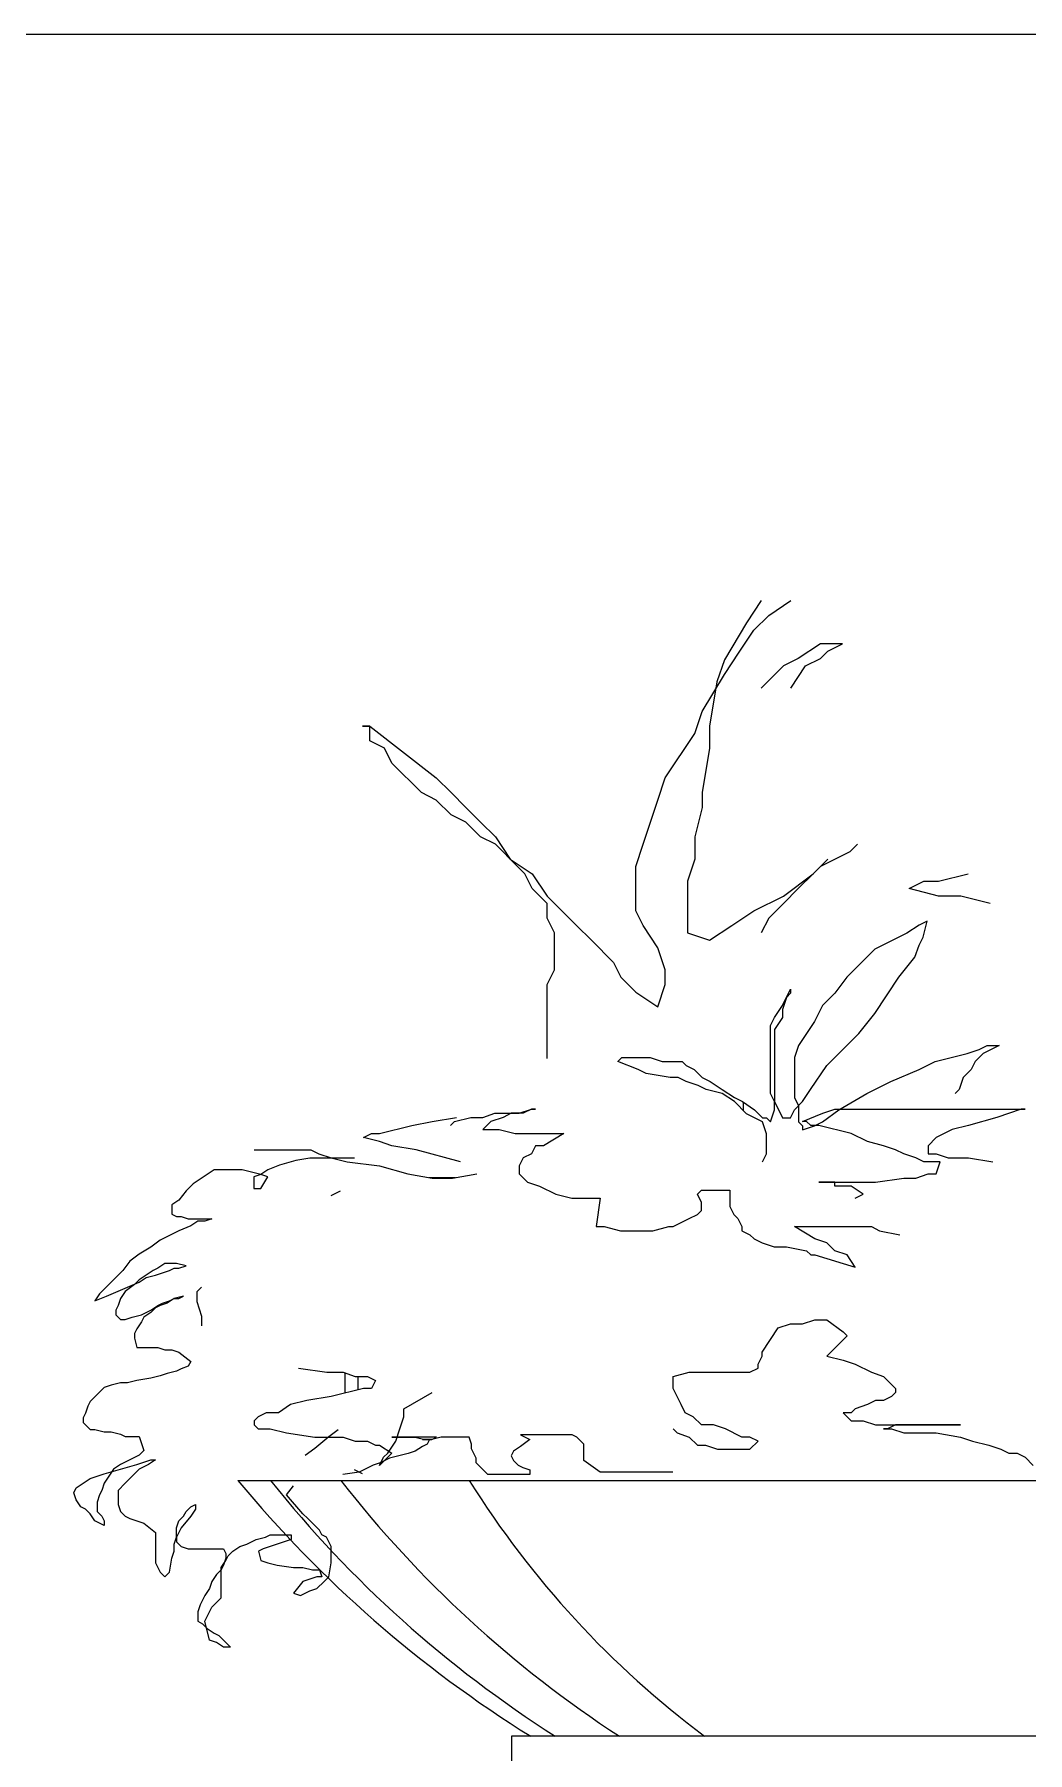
# Model space of a CAD drawing. Header units: millimetres. Extents: x 0 to 25200, y 0 to 17820.
# Drawn here: x 21229.7 to 21456.7, y 9597.4 to 9990 of the extents above; entities that cross this region are included whole.
import ezdxf

# ---------------------------------------------------------------- set-up
doc = ezdxf.new("R2010")
doc.units = ezdxf.units.MM
doc.header["$LTSCALE"] = 100
doc.header["$MEASUREMENT"] = 0
doc.layers.add('CO-TREE', color=251, linetype='Continuous')
doc.layers.add('TB-FORM', color=7, linetype='Continuous')

# ---------------------------------------------------------------- blocks, each defined once
blk = doc.blocks.new('T-315')
at = {"layer": 'CO-TREE'}
for p, q in [((-92.89, 551.07), (-96.26, 546.01)), ((-91.2, 547.7), (-86.13, 551.07)), ((-96.26, 546.01), (-101.33, 537.57)), ((-94.58, 544.32), (-91.2, 547.7)), ((-97.95, 539.26), (-94.58, 544.32)), ((-101.33, 534.2), (-97.95, 539.26)), ((-79.38, 541.2), (-84.44, 537.82)), ((-74.31, 541.2), (-79.38, 541.2)), ((-79.38, 537.82), (-77.69, 539.51)), ((-77.69, 539.51), (-74.31, 541.2)), ((-106.39, 525.76), (-101.33, 534.2)), ((-101.33, 537.57), (-103.02, 532.51)), ((-87.82, 536.14), (-92.89, 531.07)), ((-84.44, 537.82), (-87.82, 536.14)), ((-86.13, 531.07), (-82.76, 536.14)), ((-82.76, 536.14), (-79.38, 537.82)), ((-103.02, 532.51), (-104.71, 522.38)), ((-182.37, 522.38), (-184.06, 522.38)), ((-184.06, 522.38), (-182.37, 522.38)), ((-182.37, 519.01), (-182.37, 522.38)), ((-182.37, 522.38), (-167.18, 510.57)), ((-108.08, 520.69), (-106.39, 525.76)), ((-104.71, 522.38), (-104.71, 517.32)), ((-179, 517.32), (-182.37, 519.01)), ((-114.84, 510.57), (-108.08, 520.69)), ((-177.31, 513.94), (-179, 517.32)), ((-104.71, 517.32), (-106.39, 507.19)), ((-170.55, 507.19), (-177.31, 513.94)), ((-167.18, 510.57), (-163.8, 507.19)), ((-116.52, 505.5), (-114.84, 510.57)), ((-167.18, 505.5), (-170.55, 507.19)), ((-163.8, 507.19), (-160.42, 503.82)), ((-106.39, 507.19), (-106.39, 503.82)), ((-163.8, 502.13), (-167.18, 505.5)), ((-160.42, 503.82), (-157.05, 500.44)), ((-119.9, 495.38), (-116.52, 505.5)), ((-106.39, 503.82), (-108.08, 497.07)), ((-160.42, 500.44), (-163.8, 502.13)), ((-157.05, 497.07), (-160.42, 500.44)), ((-157.05, 500.44), (-153.67, 497.07)), ((-153.67, 495.38), (-157.05, 497.07)), ((-153.67, 497.07), (-150.29, 492)), ((-148.61, 490.31), (-153.67, 495.38)), ((-121.59, 490.31), (-119.9, 495.38)), ((-108.08, 497.07), (-108.08, 492)), ((-70.94, 495.38), (-72.63, 493.69)), ((-150.29, 492), (-145.23, 488.63)), ((-108.08, 492), (-109.77, 486.94)), ((-81.07, 488.63), (-77.69, 492)), ((-72.63, 493.69), (-79.38, 490.31)), ((-146.92, 488.63), (-148.61, 490.31)), ((-145.23, 485.25), (-146.92, 488.63)), ((-145.23, 488.63), (-141.85, 483.56)), ((-121.59, 480.19), (-121.59, 490.31)), ((-109.77, 486.94), (-109.77, 475.12)), ((-87.82, 483.56), (-81.07, 488.63)), ((-81.07, 488.63), (-84.44, 485.25)), ((-79.38, 490.31), (-81.07, 488.63)), ((-59.12, 485.25), (-55.74, 486.94)), ((-55.74, 486.94), (-52.36, 486.94)), ((-52.36, 486.94), (-45.61, 488.63)), ((-141.85, 481.88), (-145.23, 485.25)), ((-141.85, 483.56), (-135.1, 476.81)), ((-94.58, 480.19), (-87.82, 483.56)), ((-84.44, 485.25), (-87.82, 481.88)), ((-52.36, 483.56), (-59.12, 485.25)), ((-47.3, 483.56), (-52.36, 483.56)), ((-40.55, 481.88), (-47.3, 483.56)), ((-141.85, 478.5), (-141.85, 481.88)), ((-119.9, 476.81), (-121.59, 480.19)), ((-99.64, 476.81), (-94.58, 480.19)), ((-87.82, 481.88), (-91.2, 478.5)), ((-140.16, 475.12), (-141.85, 478.5)), ((-140.16, 466.69), (-140.16, 475.12)), ((-135.1, 476.81), (-131.72, 473.44)), ((-116.52, 471.75), (-119.9, 476.81)), ((-109.77, 475.12), (-104.71, 473.44)), ((-104.71, 473.44), (-99.64, 476.81)), ((-91.2, 478.5), (-92.89, 475.12)), ((-56.85, 476.92), (-59.6, 475.09)), ((-55.02, 477.84), (-56.85, 476.92)), ((-55.93, 474.17), (-55.02, 477.84)), ((-131.72, 473.44), (-126.66, 468.37)), ((-114.84, 466.69), (-116.52, 471.75)), ((-66.94, 471.42), (-70.61, 467.75)), ((-63.27, 473.25), (-66.94, 471.42)), ((-59.6, 475.09), (-63.27, 473.25)), ((-57.77, 469.58), (-56.85, 472.33)), ((-56.85, 472.33), (-55.93, 474.17)), ((-126.66, 468.37), (-124.97, 465)), ((-70.61, 467.75), (-73.37, 465)), ((-61.44, 465), (-57.77, 469.58)), ((-141.85, 463.31), (-140.16, 466.69)), ((-124.97, 465), (-121.59, 461.62)), ((-114.84, 463.31), (-114.84, 466.69)), ((-73.37, 465), (-76.12, 461.33)), ((-66.94, 456.74), (-61.44, 465)), ((-141.85, 446.43), (-141.85, 463.31)), ((-121.59, 461.62), (-116.52, 458.25)), ((-116.52, 458.25), (-114.84, 463.31)), ((-88.05, 458.58), (-86.21, 462.25)), ((-87.13, 460.41), (-88.05, 457.66)), ((-86.21, 461.33), (-87.13, 460.41)), ((-86.21, 462.25), (-86.21, 461.33)), ((-76.12, 461.33), (-78.87, 458.58)), ((-90.8, 453.99), (-89.88, 455.83)), ((-89.88, 455.83), (-88.05, 458.58)), ((-88.05, 455.83), (-89.88, 453.08)), ((-88.05, 457.66), (-88.05, 455.83)), ((-78.87, 458.58), (-80.71, 454.91)), ((-70.61, 452.16), (-66.94, 456.74)), ((-90.8, 438.4), (-90.8, 453.99)), ((-89.88, 453.08), (-89.88, 436.57)), ((-82.54, 452.16), (-84.38, 449.41)), ((-80.71, 454.91), (-82.54, 452.16)), ((-76.12, 446.66), (-70.61, 452.16)), ((-84.38, 449.41), (-85.29, 446.66)), ((-45.84, 447.57), (-43.09, 448.49)), ((-43.09, 448.49), (-41.26, 449.41)), ((-40.34, 448.49), (-42.17, 447.57)), ((-41.26, 449.41), (-38.5, 449.41)), ((-38.5, 449.41), (-40.34, 448.49)), ((-125.66, 445.74), (-124.74, 446.66)), ((-121.07, 443.9), (-125.66, 445.74)), ((-124.74, 446.66), (-118.32, 446.66)), ((-119.24, 442.99), (-121.07, 443.9)), ((-118.32, 446.66), (-115.57, 445.74)), ((-115.57, 445.74), (-110.98, 445.74)), ((-110.98, 445.74), (-110.06, 444.82)), ((-110.06, 444.82), (-108.23, 443.9)), ((-108.23, 443.9), (-106.39, 442.07)), ((-85.29, 446.66), (-85.29, 437.49)), ((-81.62, 439.32), (-77.95, 444.82)), ((-77.95, 444.82), (-76.12, 446.66)), ((-63.27, 441.15), (-56.85, 443.9)), ((-56.85, 443.9), (-53.18, 445.74)), ((-53.18, 445.74), (-49.51, 446.66)), ((-49.51, 446.66), (-45.84, 447.57)), ((-44.93, 443.9), (-46.76, 442.07)), ((-44.01, 445.74), (-44.93, 443.9)), ((-42.17, 447.57), (-44.01, 445.74)), ((-113.73, 442.07), (-119.24, 442.99)), ((-111.9, 442.07), (-113.73, 442.07)), ((-110.06, 441.15), (-111.9, 442.07)), ((-107.31, 440.24), (-110.06, 441.15)), ((-105.48, 439.32), (-107.31, 440.24)), ((-106.39, 442.07), (-104.56, 441.15)), ((-104.56, 441.15), (-101.81, 439.32)), ((-68.78, 438.4), (-63.27, 441.15)), ((-46.76, 442.07), (-47.68, 439.32)), ((-101.81, 438.4), (-105.48, 439.32)), ((-101.81, 439.32), (-99.05, 437.49)), ((-99.05, 436.57), (-101.81, 438.4)), ((-99.05, 437.49), (-97.22, 436.57)), ((-96.3, 433.82), (-99.05, 436.57)), ((-97.22, 436.57), (-94.47, 434.73)), ((-97, 434.52), (-97, 436.42)), ((-89.88, 436.57), (-90.8, 438.4)), ((-89.88, 434.73), (-89.88, 436.57)), ((-89.88, 436.57), (-88.05, 432.9)), ((-85.29, 437.49), (-84.38, 435.65)), ((-85.29, 434.73), (-83.46, 436.57)), ((-83.46, 436.57), (-81.62, 439.32)), ((-75.2, 434.73), (-68.78, 438.4)), ((-47.68, 439.32), (-48.6, 438.4)), ((-172.73, 431.13), (-168.11, 432.06)), ((-168.11, 432.06), (-162.56, 432.98)), ((-163.94, 431.13), (-163.01, 432.06)), ((-163.01, 432.06), (-159.31, 432.98)), ((-159.31, 432.98), (-156.54, 432.98)), ((-156.54, 432.98), (-153.76, 433.91)), ((-154.69, 432.06), (-156.54, 430.21)), ((-151.91, 432.98), (-154.69, 432.06)), ((-153.76, 433.91), (-148.21, 433.91)), ((-150.06, 433.91), (-151.91, 432.98)), ((-147.29, 433.91), (-150.06, 433.91)), ((-148.21, 433.91), (-145.44, 434.83)), ((-145.44, 434.83), (-147.29, 433.91)), ((-145.44, 434.83), (-144.51, 434.83)), ((-144.51, 434.83), (-145.44, 434.83)), ((-92.63, 431.98), (-96.3, 433.82)), ((-94.47, 434.73), (-92.63, 432.9)), ((-92.63, 432.9), (-91.72, 432.9)), ((-91.72, 429.23), (-92.63, 431.98)), ((-91.72, 432.9), (-90.8, 431.98)), ((-90.8, 431.98), (-89.88, 434.73)), ((-88.05, 432.9), (-86.21, 432.9)), ((-86.21, 432.9), (-85.29, 434.73)), ((-84.38, 435.65), (-84.38, 431.98)), ((-84.38, 431.98), (-83.46, 431.07)), ((-83.46, 432.06), (-78.84, 433.91)), ((-82.54, 432.06), (-83.46, 432.06)), ((-81.61, 431.13), (-82.54, 432.06)), ((-80.71, 431.07), (-78.87, 431.98)), ((-78.87, 431.98), (-75.2, 434.73)), ((-78.84, 433.91), (-76.06, 434.83)), ((-76.06, 434.83), (-32.59, 434.83)), ((-39.06, 432.98), (-45.54, 431.13)), ((-33.51, 434.83), (-39.06, 432.98)), ((-32.59, 434.83), (-33.51, 434.83)), ((-183.83, 428.36), (-181.98, 429.28)), ((-180.13, 427.43), (-183.83, 428.36)), ((-181.98, 429.28), (-180.13, 429.28)), ((-180.13, 429.28), (-172.73, 431.13)), ((-156.54, 430.21), (-152.84, 430.21)), ((-152.84, 430.21), (-149.14, 429.28)), ((-149.14, 429.28), (-138.04, 429.28)), ((-138.04, 429.28), (-142.66, 426.51)), ((-91.72, 424.65), (-91.72, 429.23)), ((-83.46, 431.07), (-83.46, 430.15)), ((-83.46, 430.15), (-80.71, 431.07)), ((-79.76, 431.13), (-81.61, 431.13)), ((-72.36, 429.28), (-79.76, 431.13)), ((-68.66, 427.43), (-72.36, 429.28)), ((-52.94, 428.36), (-54.79, 426.51)), ((-49.24, 430.21), (-52.94, 428.36)), ((-45.54, 431.13), (-49.24, 430.21)), ((-208.81, 425.58), (-195.86, 425.58)), ((-195.86, 425.58), (-194.01, 424.66)), ((-194.01, 424.66), (-191.23, 423.73)), ((-177.36, 426.51), (-180.13, 427.43)), ((-171.81, 425.58), (-177.36, 426.51)), ((-161.63, 422.81), (-171.81, 425.58)), ((-145.44, 424.66), (-147.29, 423.73)), ((-144.51, 426.51), (-145.44, 424.66)), ((-142.66, 426.51), (-144.51, 426.51)), ((-92.63, 422.81), (-91.72, 424.65)), ((-64.96, 426.51), (-68.66, 427.43)), ((-62.19, 425.58), (-64.96, 426.51)), ((-60.34, 424.66), (-62.19, 425.58)), ((-57.56, 423.73), (-60.34, 424.66)), ((-54.79, 426.51), (-54.79, 424.66)), ((-54.79, 424.66), (-52.94, 424.66)), ((-52.94, 424.66), (-50.16, 423.73)), ((-217.97, 420.99), (-219.57, 419.92)), ((-211.55, 420.99), (-217.97, 420.99)), ((-207.27, 419.92), (-211.55, 420.99)), ((-205.67, 420.99), (-207.27, 419.92)), ((-202.99, 422.06), (-205.67, 420.99)), ((-199.25, 423.13), (-202.99, 422.06)), ((-196.04, 423.66), (-199.25, 423.13)), ((-185.88, 423.66), (-196.04, 423.66)), ((-191.23, 423.73), (-187.53, 422.81)), ((-187.53, 422.81), (-180.13, 421.89)), ((-180.13, 421.89), (-173.66, 420.04)), ((-147.29, 423.73), (-148.21, 421.89)), ((-148.21, 421.89), (-148.21, 420.04)), ((-55.71, 422.81), (-57.56, 423.73)), ((-52.01, 422.81), (-55.71, 422.81)), ((-52.94, 420.04), (-52.01, 422.81)), ((-50.16, 423.73), (-45.54, 423.73)), ((-45.54, 423.73), (-39.99, 422.81)), ((-222.78, 417.78), (-224.38, 416.18)), ((-221.18, 418.85), (-222.78, 417.78)), ((-219.57, 419.92), (-221.18, 418.85)), ((-207.27, 419.92), (-208.87, 419.39)), ((-208.87, 419.39), (-208.87, 416.71)), ((-208.87, 416.71), (-207.27, 416.71)), ((-205.67, 419.39), (-207.27, 419.92)), ((-207.27, 416.71), (-205.67, 419.39)), ((-173.66, 420.04), (-168.11, 419.11)), ((-168.8, 419.23), (-162.79, 419.23)), ((-168.11, 419.11), (-163.48, 419.11)), ((-163.48, 419.11), (-157.93, 420.04)), ((-148.21, 420.04), (-146.36, 418.19)), ((-146.36, 418.19), (-143.59, 417.26)), ((-143.59, 417.26), (-139.89, 415.41)), ((-107.51, 415.41), (-106.59, 416.34)), ((-106.59, 416.34), (-100.11, 416.34)), ((-100.11, 416.34), (-100.11, 412.64)), ((-76.06, 418.19), (-79.76, 418.19)), ((-79.76, 418.19), (-66.81, 418.19)), ((-76.06, 417.26), (-76.06, 418.19)), ((-72.36, 417.26), (-76.06, 417.26)), ((-69.59, 415.41), (-72.36, 417.26)), ((-66.81, 418.19), (-60.34, 419.11)), ((-60.34, 419.11), (-57.56, 419.11)), ((-57.56, 419.11), (-54.79, 420.04)), ((-54.79, 420.04), (-52.94, 420.04)), ((-225.99, 414.04), (-227.59, 412.97)), ((-227.59, 412.97), (-227.59, 410.83)), ((-224.38, 416.18), (-225.99, 414.04)), ((-191.23, 415.11), (-189.09, 416.18)), ((-139.89, 415.41), (-136.19, 414.49)), ((-136.19, 414.49), (-129.71, 414.49)), ((-129.71, 414.49), (-130.64, 408.02)), ((-106.59, 413.56), (-107.51, 415.41)), ((-106.59, 411.71), (-106.59, 413.56)), ((-100.11, 412.64), (-99.19, 410.79)), ((-71.44, 414.49), (-69.59, 415.41)), ((-227.59, 410.83), (-226.52, 410.3)), ((-226.52, 410.3), (-225.45, 410.3)), ((-225.45, 410.3), (-223.85, 409.77)), ((-223.85, 409.77), (-218.5, 409.77)), ((-221.71, 409.23), (-223.31, 408.16)), ((-220.11, 409.23), (-221.71, 409.23)), ((-218.5, 409.77), (-220.11, 409.23)), ((-113.06, 408.02), (-111.21, 408.94)), ((-111.21, 408.94), (-109.36, 409.87)), ((-109.36, 409.87), (-107.51, 410.79)), ((-107.51, 410.79), (-106.59, 411.71)), ((-99.19, 410.79), (-98.26, 409.87)), ((-98.26, 409.87), (-97.34, 408.02)), ((-230.27, 404.95), (-232.41, 403.35)), ((-228.13, 406.02), (-230.27, 404.95)), ((-225.99, 407.09), (-228.13, 406.02)), ((-223.31, 408.16), (-225.99, 407.09)), ((-130.64, 408.02), (-128.79, 408.02)), ((-128.79, 408.02), (-125.09, 407.09)), ((-125.09, 407.09), (-117.69, 407.09)), ((-117.69, 407.09), (-113.99, 408.02)), ((-113.99, 408.02), (-113.06, 408.02)), ((-97.34, 408.02), (-97.34, 407.09)), ((-97.34, 407.09), (-95.49, 406.17)), ((-95.49, 406.17), (-94.56, 405.24)), ((-94.56, 405.24), (-92.71, 404.32)), ((-80.69, 405.24), (-85.31, 408.02)), ((-85.31, 408.02), (-67.74, 408.02)), ((-77.91, 404.32), (-80.69, 405.24)), ((-67.74, 408.02), (-65.89, 407.09)), ((-65.89, 407.09), (-61.26, 406.17)), ((-235.08, 401.75), (-237.22, 400.14)), ((-232.41, 403.35), (-235.08, 401.75)), ((-92.71, 404.32), (-89.94, 403.39)), ((-89.94, 403.39), (-87.16, 403.39)), ((-87.16, 403.39), (-82.54, 402.47)), ((-82.54, 402.47), (-81.61, 401.54)), ((-81.61, 401.54), (-80.69, 401.54)), ((-80.69, 401.54), (-71.44, 398.77)), ((-76.06, 402.47), (-77.91, 404.32)), ((-73.29, 401.54), (-76.06, 402.47)), ((-71.44, 398.77), (-73.29, 401.54)), ((-238.82, 398), (-240.43, 396.4)), ((-237.22, 400.14), (-238.82, 398)), ((-233.48, 396.94), (-235.08, 395.87)), ((-231.87, 398), (-233.48, 396.94)), ((-233.48, 396.4), (-231.34, 396.94)), ((-230.8, 398.54), (-231.87, 398)), ((-231.34, 396.94), (-229.73, 397.47)), ((-229.2, 399.61), (-230.8, 398.54)), ((-229.73, 397.47), (-228.13, 398)), ((-226.52, 399.61), (-229.2, 399.61)), ((-228.13, 398), (-227.06, 398.54)), ((-227.06, 398.54), (-225.99, 398.54)), ((-224.38, 399.07), (-226.52, 399.61)), ((-225.99, 398.54), (-224.38, 399.07)), ((-244.17, 392.66), (-245.24, 391.06)), ((-243.1, 393.73), (-244.17, 392.66)), ((-242.03, 394.8), (-243.1, 393.73)), ((-242.57, 392.12), (-238.82, 393.73)), ((-240.43, 396.4), (-242.03, 394.8)), ((-238.29, 393.19), (-239.36, 391.59)), ((-238.82, 393.73), (-235.08, 395.33)), ((-236.15, 394.8), (-238.29, 393.19)), ((-235.08, 395.87), (-236.15, 394.8)), ((-235.08, 395.33), (-233.48, 396.4)), ((-220.82, 394.2), (-221.93, 393.09)), ((-221.93, 393.09), (-221.93, 390.88)), ((-245.24, 391.06), (-242.57, 392.12)), ((-239.89, 389.99), (-240.43, 388.92)), ((-240.43, 388.92), (-240.43, 387.85)), ((-239.36, 391.59), (-239.89, 389.99)), ((-234.55, 387.85), (-232.41, 388.92)), ((-232.41, 388.92), (-230.8, 389.99)), ((-231.34, 389.45), (-232.41, 388.38)), ((-230.27, 389.99), (-231.34, 389.45)), ((-230.8, 389.99), (-229.73, 390.52)), ((-228.66, 390.52), (-230.27, 389.99)), ((-229.73, 390.52), (-228.13, 391.06)), ((-227.06, 391.59), (-228.66, 390.52)), ((-228.13, 391.06), (-227.06, 391.59)), ((-224.92, 392.12), (-227.06, 391.59)), ((-227.06, 391.59), (-225.99, 391.59)), ((-225.99, 391.59), (-224.92, 392.12)), ((-221.93, 390.88), (-220.82, 387.55)), ((-240.43, 387.85), (-239.36, 386.78)), ((-239.36, 386.78), (-238.29, 386.78)), ((-238.29, 386.78), (-236.68, 387.31)), ((-236.68, 387.31), (-234.55, 387.85)), ((-234.55, 386.24), (-235.61, 384.64)), ((-234.01, 387.31), (-234.55, 386.24)), ((-232.41, 388.38), (-234.01, 387.31)), ((-220.82, 387.55), (-220.82, 385.33)), ((-92.71, 379.35), (-89.01, 384.9)), ((-89.01, 384.9), (-86.24, 385.82)), ((-86.24, 385.82), (-83.46, 385.82)), ((-83.46, 385.82), (-80.69, 386.75)), ((-80.69, 386.75), (-77.91, 386.75)), ((-77.91, 386.75), (-74.21, 383.98)), ((-235.61, 384.64), (-236.15, 383.57)), ((-236.15, 383.57), (-236.15, 382.5)), ((-236.15, 382.5), (-235.61, 380.36)), ((-73.29, 383.05), (-77.91, 378.43)), ((-74.21, 383.98), (-73.29, 383.05)), ((-235.61, 380.36), (-230.8, 380.36)), ((-230.8, 380.36), (-229.2, 379.83)), ((-229.2, 379.83), (-227.59, 379.83)), ((-227.59, 379.83), (-225.99, 379.29)), ((-225.99, 379.29), (-223.31, 377.16)), ((-223.31, 377.16), (-223.85, 376.09)), ((-93.64, 376.58), (-92.71, 378.43)), ((-92.71, 378.43), (-92.71, 379.35)), ((-77.91, 378.43), (-74.21, 377.5)), ((-74.21, 377.5), (-71.44, 376.58)), ((-232.41, 373.41), (-235.61, 372.88)), ((-230.27, 373.95), (-232.41, 373.41)), ((-228.66, 374.48), (-230.27, 373.95)), ((-226.52, 375.02), (-228.66, 374.48)), ((-225.45, 375.55), (-226.52, 375.02)), ((-223.85, 376.09), (-225.45, 375.55)), ((-198.63, 375.65), (-192.16, 374.73)), ((-192.16, 374.73), (-188.46, 374.73)), ((-188.46, 374.73), (-185.68, 373.8)), ((-188.05, 374.59), (-188.05, 369.98)), ((-185.68, 373.8), (-182.91, 373.8)), ((-185.05, 370.73), (-185.05, 373.8)), ((-182.91, 373.8), (-181.06, 372.88)), ((-113.06, 373.8), (-109.36, 374.73)), ((-113.06, 371.03), (-113.06, 373.8)), ((-109.36, 374.73), (-95.49, 374.73)), ((-95.49, 374.73), (-93.64, 375.65)), ((-93.64, 375.65), (-93.64, 376.58)), ((-71.44, 376.58), (-67.74, 374.73)), ((-67.74, 374.73), (-64.96, 373.8)), ((-64.96, 373.8), (-62.19, 371.03)), ((-243.1, 371.28), (-246.31, 368.07)), ((-241.5, 371.81), (-243.1, 371.28)), ((-239.36, 372.35), (-241.5, 371.81)), ((-237.75, 372.35), (-239.36, 372.35)), ((-235.61, 372.88), (-237.75, 372.35)), ((-191.23, 369.18), (-196.78, 368.26)), ((-183.83, 371.03), (-191.23, 369.18)), ((-181.98, 371.03), (-183.83, 371.03)), ((-181.06, 372.88), (-181.98, 371.03)), ((-174.58, 366.41), (-168.11, 370.11)), ((-111.21, 367.33), (-113.06, 371.03)), ((-63.11, 369.18), (-64.96, 368.26)), ((-62.19, 370.11), (-63.11, 369.18)), ((-62.19, 371.03), (-62.19, 370.11)), ((-247.38, 365.4), (-247.91, 364.33)), ((-246.85, 367), (-247.38, 365.4)), ((-246.31, 368.07), (-246.85, 367)), ((-206.03, 365.48), (-207.88, 364.56)), ((-203.26, 365.48), (-206.03, 365.48)), ((-200.48, 367.33), (-203.26, 365.48)), ((-196.78, 368.26), (-200.48, 367.33)), ((-174.58, 364.56), (-174.58, 366.41)), ((-110.29, 365.48), (-111.21, 367.33)), ((-108.44, 364.56), (-110.29, 365.48)), ((-72.36, 365.48), (-74.21, 365.48)), ((-74.21, 365.48), (-72.36, 363.63)), ((-71.44, 366.41), (-72.36, 365.48)), ((-68.66, 367.33), (-71.44, 366.41)), ((-66.81, 368.26), (-68.66, 367.33)), ((-64.96, 368.26), (-66.81, 368.26)), ((-247.91, 364.33), (-247.91, 363.26)), ((-247.91, 363.26), (-246.31, 361.65)), ((-246.31, 361.65), (-245.24, 361.65)), ((-245.24, 361.65), (-243.1, 361.12)), ((-207.88, 364.56), (-208.81, 363.63)), ((-208.81, 363.63), (-208.81, 362.71)), ((-208.81, 362.71), (-207.88, 361.78)), ((-207.88, 361.78), (-205.11, 361.78)), ((-205.11, 361.78), (-201.41, 360.86)), ((-191.76, 360.05), (-189.62, 361.65)), ((-176.43, 359.01), (-175.51, 361.78)), ((-175.51, 361.78), (-174.58, 364.56)), ((-113.06, 361.78), (-112.14, 360.86)), ((-106.59, 362.71), (-108.44, 364.56)), ((-103.81, 362.71), (-106.59, 362.71)), ((-101.04, 361.78), (-103.81, 362.71)), ((-97.34, 359.94), (-101.04, 361.78)), ((-72.36, 363.63), (-69.59, 363.63)), ((-69.59, 363.63), (-66.81, 362.71)), ((-66.81, 362.71), (-47.39, 362.71)), ((-64.04, 361.78), (-64.96, 361.78)), ((-64.96, 361.78), (-63.11, 361.78)), ((-62.19, 362.71), (-64.04, 361.78)), ((-63.11, 361.78), (-60.34, 360.86)), ((-47.39, 362.71), (-62.19, 362.71)), ((-243.1, 361.12), (-241.5, 361.12)), ((-241.5, 361.12), (-239.36, 360.58)), ((-239.36, 360.58), (-238.29, 360.05)), ((-238.29, 360.05), (-235.08, 360.05)), ((-235.08, 360.05), (-234.01, 356.84)), ((-201.41, 360.86), (-194.93, 359.94)), ((-197.11, 355.77), (-194.97, 357.38)), ((-194.97, 357.38), (-191.76, 360.05)), ((-194.93, 359.94), (-188.46, 359.94)), ((-188.46, 359.94), (-185.68, 359.01)), ((-185.68, 359.01), (-182.91, 359.01)), ((-182.91, 359.01), (-181.06, 358.09)), ((-181.06, 358.09), (-180.13, 358.09)), ((-180.13, 358.09), (-177.36, 356.24)), ((-178.28, 356.24), (-176.43, 359.01)), ((-177.31, 359.89), (-171.97, 359.89)), ((-167.15, 359.89), (-177.31, 359.89)), ((-171.97, 359.89), (-169.83, 359.36)), ((-170.36, 357.75), (-171.97, 356.68)), ((-170.36, 359.36), (-168.22, 359.36)), ((-168.22, 359.36), (-170.36, 359.36)), ((-169.29, 358.29), (-170.36, 357.75)), ((-169.83, 359.36), (-168.76, 359.36)), ((-168.76, 359.36), (-169.29, 358.29)), ((-168.22, 359.36), (-167.15, 359.89)), ((-166.08, 359.89), (-168.22, 359.36)), ((-159.66, 359.89), (-166.08, 359.89)), ((-159.13, 358.29), (-159.66, 359.89)), ((-159.13, 357.22), (-159.13, 358.29)), ((-147.9, 357.75), (-149.5, 356.68)), ((-147.9, 360.43), (-145.76, 359.36)), ((-136.13, 360.43), (-147.9, 360.43)), ((-145.76, 359.36), (-147.9, 357.75)), ((-135.06, 359.89), (-136.13, 360.43)), ((-133.46, 358.29), (-135.06, 359.89)), ((-133.46, 354.54), (-133.46, 358.29)), ((-112.14, 360.86), (-109.36, 359.94)), ((-109.36, 359.94), (-107.51, 358.09)), ((-107.51, 358.09), (-105.66, 358.09)), ((-105.66, 358.09), (-102.89, 357.16)), ((-95.49, 359.94), (-97.34, 359.94)), ((-93.64, 359.01), (-95.49, 359.94)), ((-95.49, 357.16), (-93.64, 359.01)), ((-60.34, 360.86), (-52.94, 360.86)), ((-52.94, 360.86), (-47.39, 359.94)), ((-47.39, 359.94), (-44.61, 359.01)), ((-44.61, 359.01), (-40.91, 358.09)), ((-40.91, 358.09), (-38.14, 357.16)), ((-239.36, 353.63), (-240.96, 352.57)), ((-237.22, 354.7), (-239.36, 353.63)), ((-239.36, 352.57), (-235.61, 353.63)), ((-235.08, 355.77), (-237.22, 354.7)), ((-235.61, 353.63), (-234.01, 354.17)), ((-234.01, 356.84), (-235.08, 355.77)), ((-232.94, 353.63), (-235.08, 352.57)), ((-234.01, 354.17), (-232.41, 354.7)), ((-231.34, 354.7), (-232.94, 353.63)), ((-232.41, 354.7), (-231.34, 354.7)), ((-181.59, 353.48), (-182.66, 352.94)), ((-179.99, 354.01), (-181.59, 353.48)), ((-177.36, 356.24), (-180.13, 353.46)), ((-180.13, 353.46), (-179.21, 355.31)), ((-177.85, 355.08), (-179.99, 354.01)), ((-179.21, 355.31), (-178.28, 356.24)), ((-175.71, 355.61), (-177.85, 355.08)), ((-173.57, 356.15), (-175.71, 355.61)), ((-171.97, 356.68), (-173.57, 356.15)), ((-158.6, 356.15), (-159.13, 357.22)), ((-158.06, 355.08), (-158.6, 356.15)), ((-158.06, 354.01), (-158.06, 355.08)), ((-155.39, 351.34), (-158.06, 354.01)), ((-149.5, 356.68), (-150.04, 355.61)), ((-150.04, 355.61), (-149.5, 354.54)), ((-149.5, 354.54), (-148.43, 353.48)), ((-148.43, 353.48), (-147.36, 352.94)), ((-129.72, 351.87), (-133.46, 354.54)), ((-102.89, 357.16), (-95.49, 357.16)), ((-38.14, 357.16), (-36.29, 356.24)), ((-36.29, 356.24), (-34.44, 356.24)), ((-34.44, 356.24), (-32.59, 355.31)), ((-32.59, 355.31), (-30.74, 353.46)), ((-247.91, 349.36), (-246.31, 350.43)), ((-246.31, 350.43), (-243.1, 351.5)), ((-243.1, 351.5), (-239.36, 352.57)), ((-242.03, 350.96), (-243.1, 349.36)), ((-240.96, 352.57), (-242.03, 350.96)), ((-236.68, 350.96), (-238.29, 349.36)), ((-235.08, 352.57), (-236.68, 350.96)), ((-212.5, 350), (212.5, 350)), ((-184.8, 351.87), (-188.54, 351.34)), ((-185.95, 352.54), (-184.1, 351.61)), ((-182.66, 352.94), (-184.8, 351.87)), ((-145.76, 351.34), (-155.39, 351.34)), ((-147.36, 352.94), (-145.76, 352.41)), ((-145.76, 352.41), (-145.76, 351.34)), ((-113.14, 351.87), (-129.72, 351.87)), ((-250.05, 347.22), (-249.52, 348.29)), ((-249.52, 345.62), (-250.05, 347.22)), ((-249.52, 348.29), (-247.91, 349.36)), ((-248.45, 344.01), (-249.52, 345.62)), ((-244.17, 346.69), (-244.71, 345.08)), ((-243.64, 347.75), (-244.17, 346.69)), ((-243.1, 349.36), (-243.64, 347.75)), ((-238.29, 349.36), (-239.89, 347.75)), ((-239.89, 347.75), (-239.89, 344.55)), ((-201.39, 346.69), (-199.78, 348.82)), ((-197.64, 342.41), (-201.39, 346.69)), ((-247.38, 343.48), (-248.45, 344.01)), ((-246.31, 342.41), (-247.38, 343.48)), ((-245.24, 340.81), (-246.31, 342.41)), ((-244.71, 345.08), (-244.71, 342.94)), ((-244.71, 342.94), (-243.64, 341.87)), ((-243.64, 341.87), (-243.1, 340.81)), ((-239.89, 344.55), (-239.36, 342.94)), ((-239.36, 342.94), (-238.29, 341.87)), ((-238.29, 341.87), (-237.22, 341.34)), ((-225.99, 340.81), (-224.92, 341.87)), ((-223.31, 341.87), (-225.45, 339.2)), ((-224.92, 341.87), (-224.38, 342.94)), ((-224.38, 342.94), (-223.31, 344.01)), ((-223.31, 344.01), (-222.24, 344.55)), ((-222.24, 343.48), (-223.31, 341.87)), ((-222.24, 344.55), (-222.24, 343.48)), ((-196.57, 341.34), (-197.64, 342.41)), ((-243.1, 339.74), (-245.24, 340.81)), ((-243.1, 340.81), (-243.1, 339.74)), ((-237.22, 341.34), (-235.61, 340.81)), ((-235.61, 340.81), (-234.01, 340.27)), ((-234.01, 340.27), (-231.34, 338.13)), ((-231.34, 338.13), (-231.34, 331.18)), ((-226.52, 339.2), (-225.99, 340.81)), ((-225.45, 339.2), (-226.52, 337.06)), ((-226.52, 337.06), (-226.52, 339.2)), ((-193.9, 338.67), (-196.57, 341.34)), ((-193.37, 337.6), (-193.9, 338.67)), ((-227.59, 332.25), (-227.06, 333.86)), ((-227.06, 335.46), (-226.52, 337.06)), ((-227.06, 333.86), (-227.06, 335.46)), ((-226.52, 337.06), (-226.52, 335.99)), ((-226.52, 335.99), (-225.45, 334.92)), ((-225.45, 334.92), (-223.85, 334.39)), ((-223.85, 334.39), (-215.83, 334.39)), ((-215.83, 334.39), (-215.29, 333.32)), ((-214.76, 332.79), (-213.69, 333.86)), ((-213.69, 333.86), (-212.08, 334.92)), ((-212.08, 334.92), (-210.48, 335.46)), ((-210.48, 335.46), (-208.34, 336.53)), ((-208.34, 336.53), (-206.2, 337.06)), ((-206.74, 334.39), (-207.81, 333.86)), ((-207.81, 333.86), (-207.27, 331.72)), ((-205.13, 334.92), (-206.74, 334.39)), ((-206.2, 337.06), (-205.13, 337.6)), ((-205.13, 337.6), (-200.32, 337.6)), ((-203.53, 335.46), (-205.13, 334.92)), ((-201.92, 335.99), (-203.53, 335.46)), ((-200.32, 336.53), (-201.92, 335.99)), ((-200.32, 337.6), (-200.32, 336.53)), ((-192.3, 337.06), (-193.37, 337.6)), ((-191.76, 335.99), (-192.3, 337.06)), ((-191.23, 334.92), (-191.76, 335.99)), ((-191.23, 331.18), (-191.23, 334.92)), ((-231.34, 331.18), (-230.27, 329.04)), ((-228.13, 329.04), (-227.59, 332.25)), ((-216.36, 330.11), (-215.29, 331.72)), ((-215.83, 330.65), (-216.36, 329.58)), ((-216.36, 323.16), (-216.36, 330.11)), ((-215.29, 332.25), (-215.83, 330.65)), ((-215.29, 333.32), (-215.29, 332.25)), ((-215.29, 331.72), (-214.76, 332.79)), ((-207.27, 331.72), (-205.67, 331.18)), ((-205.67, 331.18), (-203.53, 330.65)), ((-203.53, 330.65), (-199.78, 330.11)), ((-199.78, 330.11), (-197.64, 330.11)), ((-197.64, 330.11), (-195.5, 329.58)), ((-191.76, 327.98), (-191.23, 331.18)), ((-230.27, 329.04), (-229.2, 327.98)), ((-229.2, 327.98), (-228.13, 329.04)), ((-218.5, 326.91), (-219.04, 325.3)), ((-217.43, 328.51), (-218.5, 326.91)), ((-216.36, 329.58), (-217.43, 328.51)), ((-197.64, 326.91), (-199.78, 324.23)), ((-196.04, 327.44), (-197.64, 326.91)), ((-194.44, 327.98), (-196.04, 327.44)), ((-195.5, 329.58), (-193.9, 329.58)), ((-193.37, 327.98), (-194.44, 327.98)), ((-194.44, 325.3), (-192.83, 326.91)), ((-193.9, 329.58), (-193.37, 327.98)), ((-192.83, 326.91), (-191.76, 327.98)), ((-220.11, 323.7), (-221.18, 321.56)), ((-219.04, 325.3), (-220.11, 323.7)), ((-218.5, 321.03), (-217.43, 322.09)), ((-217.43, 322.09), (-216.36, 323.16)), ((-199.78, 324.23), (-198.18, 323.7)), ((-198.18, 323.7), (-196.04, 324.77)), ((-196.04, 324.77), (-194.44, 325.3)), ((-221.18, 321.56), (-221.71, 319.96)), ((-221.71, 319.96), (-221.71, 317.82)), ((-220.11, 317.82), (-219.04, 319.96)), ((-219.04, 319.96), (-218.5, 321.03)), ((-221.71, 317.82), (-220.64, 317.28)), ((-220.64, 317.28), (-219.57, 316.21)), ((-219.04, 313.54), (-220.11, 317.82)), ((-219.57, 316.21), (-217.97, 315.15)), ((-217.97, 315.15), (-216.9, 314.61)), ((-216.9, 314.61), (-215.83, 313.54)), ((-217.43, 313.01), (-219.04, 313.54)), ((-215.83, 311.94), (-217.43, 313.01)), ((-215.83, 313.54), (-214.22, 311.94)), ((-214.22, 311.94), (-215.83, 311.94)), ((150, 291.56), (-150, 291.56)), ((-150, 291.56), (-150, 284.06))]:
    blk.add_line(p, q, dxfattribs=at)
for centre, radius, start, end in [((0, 525.74), 275.75, 219.5908, 238.1277), ((2.92, 516.22), 266.25, 218.6345, 237.5419), ((16.41, 509.86), 260.26, 217.8941, 237.0076), ((22.98, 464.08), 215.31, 211.9941, 233.2503)]:
    blk.add_arc(centre, radius, start, end, dxfattribs=at)

msp = doc.modelspace()

# ---------------------------------------------------------------- linework, layer by layer
at = {"layer": 'TB-FORM', "color": 251}
msp.add_line((24600, 9990), (13200, 9990), dxfattribs=at)

# ---------------------------------------------------------------- block references
at = {"layer": 'CO-TREE'}
msp.add_blockref('T-315', (21488.71, 9309.54), dxfattribs=at)

doc.saveas('drawing.dxf')
